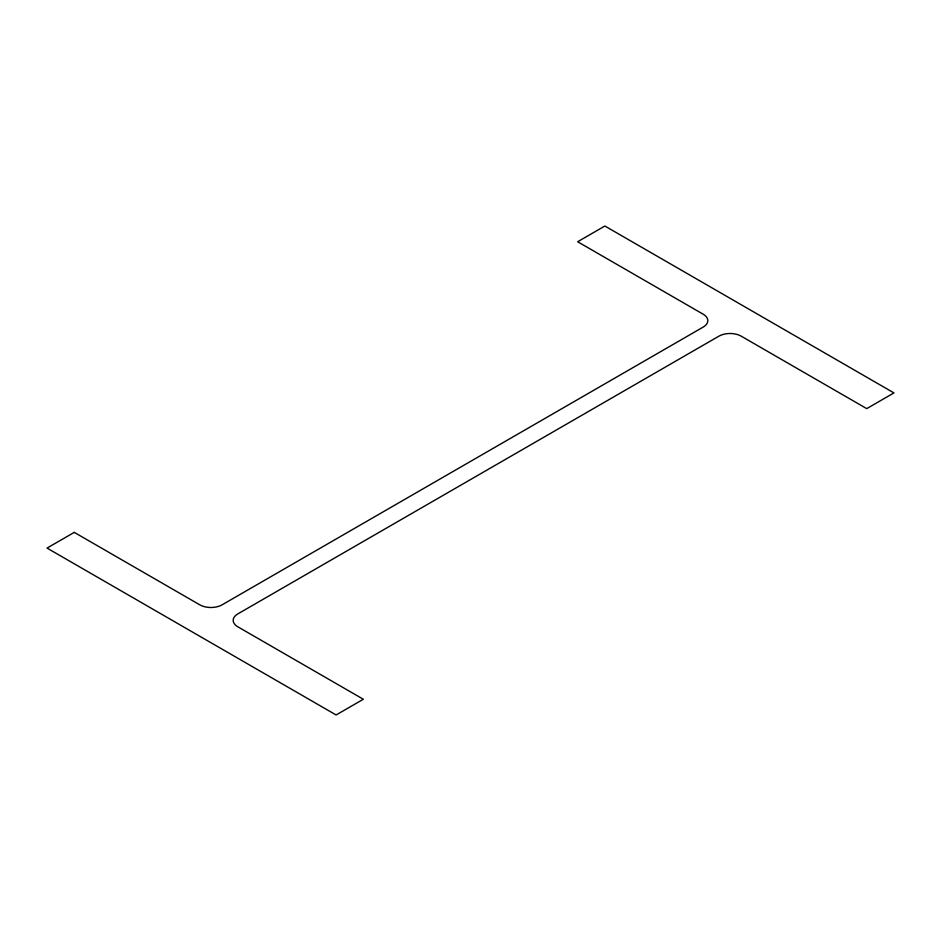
<?xml version="1.0" encoding="UTF-8"?>
<svg xmlns="http://www.w3.org/2000/svg" width="941" height="941" viewBox="0 0 941 941"><rect width="100%" height="100%" fill="white"/><g stroke="black" fill="none" stroke-linecap="round" stroke-linejoin="round"><path stroke-width="1.41" d="M74.268 532.371L47.05 548.085L336.113 714.972L363.344 699.257L237.826 626.8A15.774 9.104 0 0 1 237.826 613.908L718.9 336.172A15.774 9.104 0 0 1 741.214 336.172L866.732 408.629L893.95 392.915L604.887 226.028L577.656 241.743L703.174 314.2A15.774 9.104 0 0 1 703.174 327.092L222.1 604.828A15.774 9.104 0 0 1 199.786 604.828L74.268 532.371"/></g></svg>
